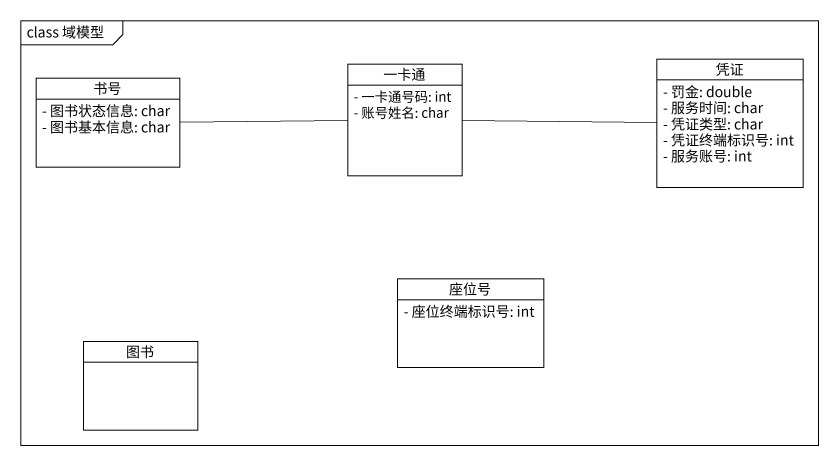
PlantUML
@startuml
mainframe class 域模型
hide circle
hide empty members
skinparam classAttributeIconSize 0
class 书号 {
  - 图书状态信息: char
  - 图书基本信息: char
}
class 一卡通 {
  - 一卡通号码: int
  - 账号姓名: char
}
class 凭证 {
  - 罚金: double
  - 服务时间: char
  - 凭证类型: char
  - 凭证终端标识号: int
  - 服务账号: int
}
class 座位号 {
  - 座位终端标识号: int
}
class 图书
一卡通 -left- 书号
一卡通 -right- 凭证
@enduml
